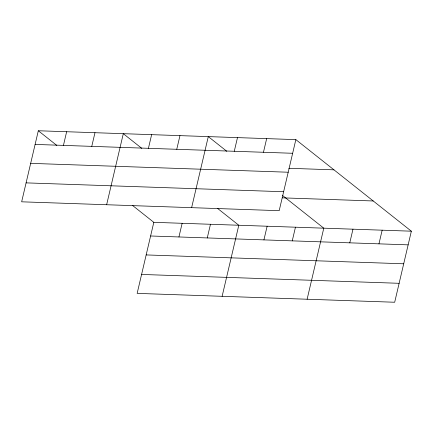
<?xml version="1.0" encoding="UTF-8"?>
<svg xmlns="http://www.w3.org/2000/svg" width="433" height="433" viewBox="0 0 433 433"><rect width="100%" height="100%" fill="white"/><g stroke="black" fill="none" stroke-linecap="round" stroke-linejoin="round"><path stroke-width="0.65" d="M38.315 130.755L21.65 201.81L279.188 210.676L295.853 139.621L38.315 130.755L56.842 145.445M63.44 145.396L66.644 131.735M91.769 146.37L94.973 132.709M106.637 204.733L123.302 133.683L141.829 148.373M148.427 148.319L151.631 134.658M132.639 205.54L153.812 222.324L137.147 293.379L394.685 302.245L411.35 231.19L295.853 139.621M176.756 149.293L179.96 135.632M178.937 236.965L182.141 223.298M191.624 207.661L208.289 136.606L226.816 151.296M207.266 237.939L210.47 224.278M234.275 151.274L237.479 137.613M222.134 296.302L238.799 225.252L217.626 208.462M263.459 152.281L266.663 138.62M263.924 239.887L267.129 226.226M292.253 240.862L295.458 227.201M307.121 299.23L323.787 228.175L282.533 195.467M349.772 242.843L352.976 229.181M378.956 243.849L382.16 230.188M35.111 144.416L292.648 153.282M288.86 168.285L333.967 169.839M30.667 163.36L288.205 172.226M26.094 182.872L283.631 191.738M282.3 197.843L373.235 200.972M153.812 222.324L411.35 231.19M150.608 235.985L408.146 244.851M146.165 254.923L403.702 263.789M141.591 274.441L399.129 283.306"/></g></svg>
